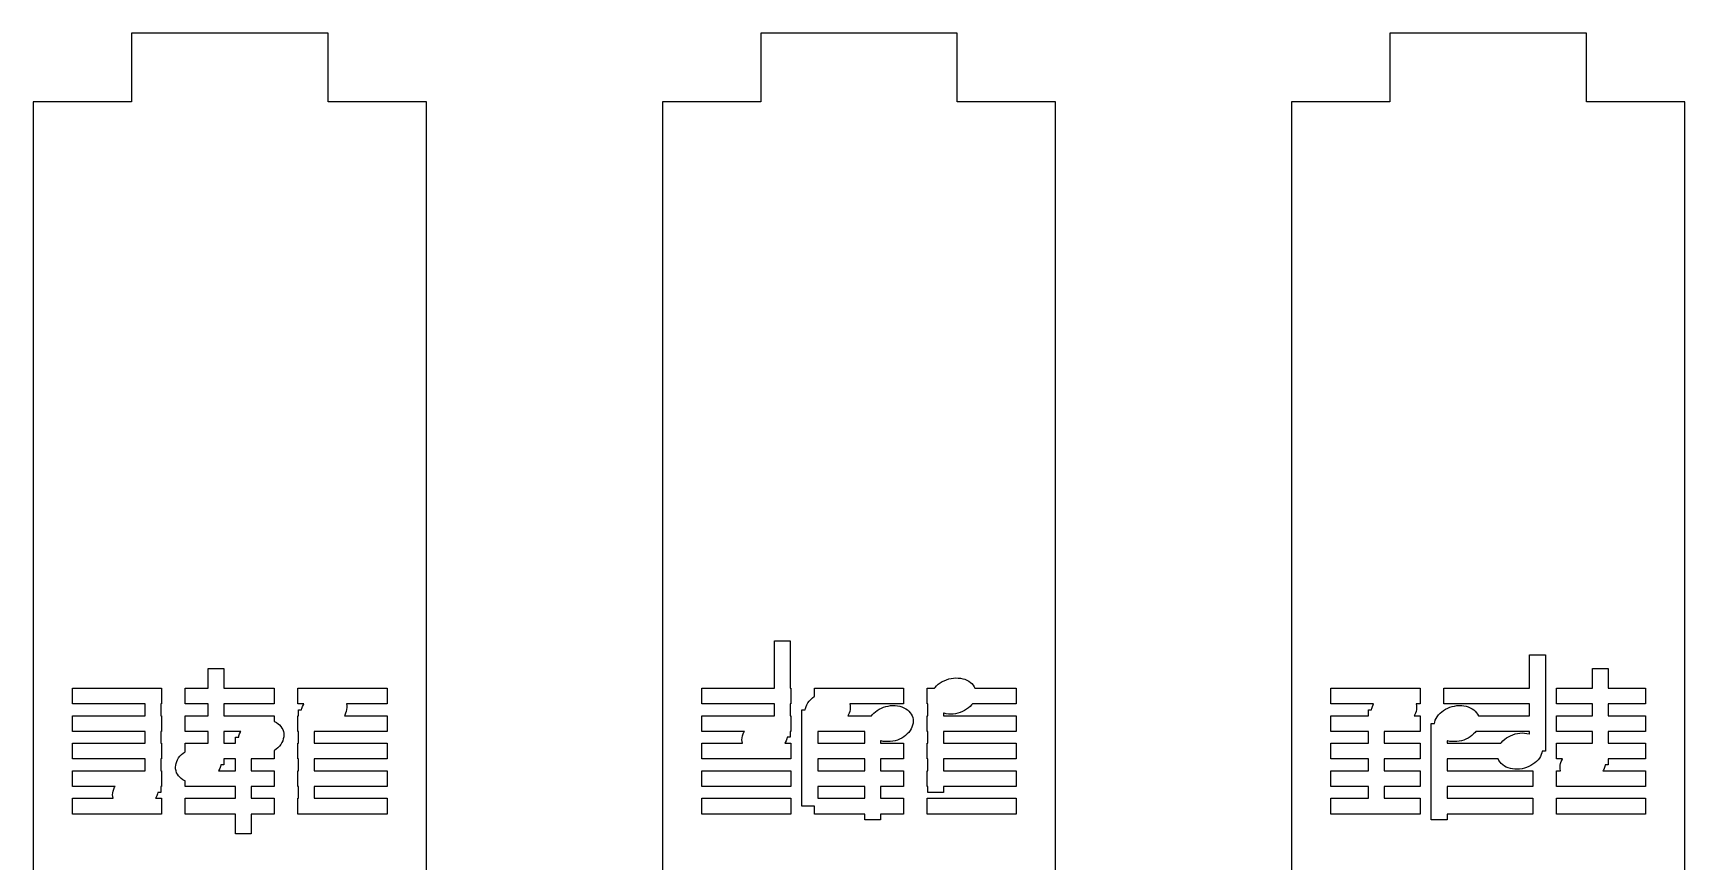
# Model space of a CAD drawing. Header units: metres. Extents: x -12 to 180, y -1275 to 154.
# Drawn here: x 96 to 180, y -1043.7 to -1001.5 of the extents above; entities that cross this region are included whole.
import ezdxf

# ---------------------------------------------------------------- set-up
doc = ezdxf.new("R2010")
doc.units = ezdxf.units.M

msp = doc.modelspace()

# ---------------------------------------------------------------- linework, layer by layer
for p, q in [((111, -1001.53), (101, -1001.53)), ((101, -1001.53), (101, -1005.03)), ((111, -1005.03), (111, -1001.53)), ((143, -1001.53), (133, -1001.53)), ((133, -1001.53), (133, -1005.03)), ((143, -1005.03), (143, -1001.53)), ((175, -1001.53), (165, -1001.53)), ((165, -1001.53), (165, -1005.03)), ((175, -1005.03), (175, -1001.53)), ((101, -1005.03), (96, -1005.03)), ((96, -1005.03), (96, -1155.03)), ((116, -1005.03), (111, -1005.03)), ((116, -1155.03), (116, -1005.03)), ((133, -1005.03), (128, -1005.03)), ((128, -1005.03), (128, -1155.03)), ((148, -1005.03), (143, -1005.03)), ((148, -1155.03), (148, -1005.03)), ((165, -1005.03), (160, -1005.03)), ((160, -1005.03), (160, -1155.03)), ((180, -1005.03), (175, -1005.03)), ((180, -1155.03), (180, -1005.03)), ((133.7, -1034.83), (133.7, -1032.43)), ((133.7, -1032.43), (134.5, -1032.43)), ((134.5, -1032.43), (134.5, -1034.83)), ((172.1, -1034.83), (172.1, -1033.13)), ((172.1, -1033.13), (172.9, -1033.13)), ((172.9, -1033.13), (172.9, -1038.03)), ((104.9, -1034.83), (104.9, -1033.83)), ((104.9, -1033.83), (105.7, -1033.83)), ((105.7, -1033.83), (105.7, -1034.83)), ((175.3, -1034.83), (175.3, -1033.83)), ((175.3, -1033.83), (176.1, -1033.83)), ((176.1, -1033.83), (176.1, -1034.83)), ((98, -1035.63), (98, -1034.83)), ((98, -1034.83), (102.533, -1034.83)), ((102.533, -1034.83), (102.533, -1035.63)), ((103.733, -1035.63), (103.733, -1034.83)), ((103.733, -1034.83), (104.9, -1034.83)), ((105.7, -1034.83), (108.267, -1034.83)), ((108.267, -1034.83), (108.267, -1035.63)), ((109.467, -1035.63), (109.467, -1034.83)), ((109.467, -1034.83), (114, -1034.83)), ((114, -1034.83), (114, -1035.63)), ((130, -1035.63), (130, -1034.83)), ((130, -1034.83), (133.7, -1034.83)), ((134.5, -1034.83), (134.533, -1034.83)), ((134.533, -1034.83), (134.533, -1035.63)), ((135.733, -1035.26), (135.733, -1034.83)), ((135.733, -1034.83), (140.267, -1034.83)), ((140.267, -1034.83), (140.267, -1035.63)), ((141.467, -1035.63), (141.467, -1034.83)), ((141.467, -1034.83), (141.837, -1034.83)), ((141.837, -1034.83), (141.871, -1034.79)), ((141.871, -1034.79), (141.947, -1034.71)), ((141.947, -1034.71), (142.033, -1034.63)), ((142.033, -1034.63), (142.128, -1034.56)), ((142.128, -1034.56), (142.229, -1034.5)), ((142.229, -1034.5), (142.337, -1034.45)), ((142.337, -1034.45), (142.45, -1034.4)), ((142.45, -1034.4), (142.567, -1034.36)), ((142.567, -1034.36), (142.686, -1034.34)), ((142.686, -1034.34), (142.807, -1034.32)), ((142.807, -1034.32), (142.928, -1034.31)), ((142.928, -1034.31), (143.047, -1034.32)), ((143.047, -1034.32), (143.163, -1034.33)), ((143.163, -1034.33), (143.276, -1034.35)), ((143.276, -1034.35), (143.383, -1034.38)), ((143.383, -1034.38), (143.484, -1034.43)), ((143.484, -1034.43), (143.577, -1034.48)), ((143.577, -1034.48), (143.662, -1034.54)), ((143.662, -1034.54), (143.738, -1034.6)), ((143.738, -1034.6), (143.803, -1034.68)), ((143.803, -1034.68), (143.857, -1034.76)), ((143.857, -1034.76), (143.896, -1034.83)), ((143.896, -1034.83), (146, -1034.83)), ((146, -1034.83), (146, -1035.63)), ((162, -1035.63), (162, -1034.83)), ((162, -1034.83), (166.533, -1034.83)), ((166.533, -1034.83), (166.533, -1035.63)), ((167.733, -1035.63), (167.733, -1034.83)), ((167.733, -1034.83), (172.1, -1034.83)), ((173.467, -1035.63), (173.467, -1034.83)), ((173.467, -1034.83), (175.3, -1034.83)), ((176.1, -1034.83), (178, -1034.83)), ((178, -1034.83), (178, -1035.63)), ((101.7, -1035.63), (98, -1035.63)), ((101.7, -1036.23), (101.7, -1035.63)), ((102.533, -1035.63), (102.5, -1035.63)), ((102.5, -1035.63), (102.5, -1036.23)), ((104.9, -1035.63), (103.733, -1035.63)), ((104.9, -1036.23), (104.9, -1035.63)), ((108.267, -1035.63), (105.7, -1035.63)), ((105.7, -1035.63), (105.7, -1036.23)), ((109.77, -1035.63), (109.467, -1035.63)), ((109.705, -1035.76), (109.749, -1035.67)), ((109.749, -1035.67), (109.77, -1035.63)), ((114, -1035.63), (111.931, -1035.63)), ((111.931, -1035.63), (111.948, -1035.72)), ((111.948, -1035.72), (111.954, -1035.82)), ((133.7, -1035.63), (130, -1035.63)), ((133.7, -1036.23), (133.7, -1035.63)), ((134.533, -1035.63), (134.5, -1035.63)), ((134.5, -1035.63), (134.5, -1036.23)), ((135.305, -1035.76), (135.349, -1035.67)), ((135.349, -1035.67), (135.404, -1035.58)), ((135.404, -1035.58), (135.471, -1035.49)), ((135.471, -1035.49), (135.547, -1035.41)), ((135.547, -1035.41), (135.633, -1035.33)), ((135.633, -1035.33), (135.728, -1035.26)), ((135.728, -1035.26), (135.733, -1035.26)), ((140.267, -1035.63), (137.531, -1035.63)), ((137.531, -1035.63), (137.548, -1035.72)), ((137.548, -1035.72), (137.554, -1035.82)), ((139.486, -1035.74), (139.607, -1035.72)), ((139.607, -1035.72), (139.728, -1035.71)), ((139.728, -1035.71), (139.847, -1035.72)), ((139.847, -1035.72), (139.963, -1035.73)), ((141.5, -1035.63), (141.467, -1035.63)), ((141.5, -1036.23), (141.5, -1035.63)), ((143.729, -1035.68), (143.653, -1035.76)), ((143.763, -1035.63), (143.729, -1035.68)), ((146, -1035.63), (143.763, -1035.63)), ((164.17, -1035.63), (162, -1035.63)), ((164.105, -1035.76), (164.149, -1035.67)), ((164.149, -1035.67), (164.17, -1035.63)), ((166.533, -1035.63), (166.331, -1035.63)), ((166.331, -1035.63), (166.348, -1035.72)), ((166.348, -1035.72), (166.354, -1035.82)), ((172.1, -1035.63), (167.733, -1035.63)), ((168.286, -1035.74), (168.407, -1035.72)), ((168.407, -1035.72), (168.528, -1035.71)), ((168.528, -1035.71), (168.647, -1035.72)), ((168.647, -1035.72), (168.763, -1035.73)), ((172.1, -1036.23), (172.1, -1035.63)), ((175.3, -1035.63), (173.467, -1035.63)), ((175.3, -1036.23), (175.3, -1035.63)), ((178, -1035.63), (176.1, -1035.63)), ((176.1, -1035.63), (176.1, -1036.23)), ((98, -1037.03), (98, -1036.23)), ((98, -1036.23), (101.7, -1036.23)), ((102.5, -1036.23), (102.533, -1036.23)), ((102.533, -1036.23), (102.533, -1037.03)), ((103.733, -1037.03), (103.733, -1036.23)), ((103.733, -1036.23), (104.9, -1036.23)), ((105.7, -1036.23), (108.267, -1036.23)), ((108.267, -1036.23), (108.267, -1036.52)), ((108.267, -1036.52), (108.284, -1036.53)), ((108.284, -1036.53), (108.377, -1036.58)), ((109.467, -1037.03), (109.467, -1036.23)), ((109.467, -1036.23), (109.5, -1036.23)), ((109.5, -1036.23), (109.5, -1035.93)), ((109.5, -1035.93), (109.657, -1035.93)), ((109.657, -1035.93), (109.673, -1035.86)), ((109.673, -1035.86), (109.705, -1035.76)), ((111.851, -1036.2), (111.83, -1036.23)), ((111.83, -1036.23), (114, -1036.23)), ((111.895, -1036.11), (111.851, -1036.2)), ((111.927, -1036.01), (111.895, -1036.11)), ((111.947, -1035.91), (111.927, -1036.01)), ((111.954, -1035.82), (111.947, -1035.91)), ((114, -1036.23), (114, -1037.03)), ((130, -1037.03), (130, -1036.23)), ((130, -1036.23), (133.7, -1036.23)), ((134.5, -1036.23), (134.533, -1036.23)), ((134.533, -1036.23), (134.533, -1037.03)), ((135.1, -1040.83), (135.1, -1035.93)), ((135.1, -1035.93), (135.257, -1035.93)), ((135.257, -1035.93), (135.273, -1035.86)), ((135.273, -1035.86), (135.305, -1035.76)), ((137.451, -1036.2), (137.43, -1036.23)), ((137.43, -1036.23), (138.637, -1036.23)), ((137.495, -1036.11), (137.451, -1036.2)), ((137.527, -1036.01), (137.495, -1036.11)), ((137.547, -1035.91), (137.527, -1036.01)), ((137.554, -1035.82), (137.547, -1035.91)), ((138.637, -1036.23), (138.671, -1036.19)), ((138.671, -1036.19), (138.747, -1036.11)), ((138.747, -1036.11), (138.833, -1036.03)), ((138.833, -1036.03), (138.928, -1035.96)), ((138.928, -1035.96), (139.029, -1035.9)), ((139.029, -1035.9), (139.137, -1035.85)), ((139.137, -1035.85), (139.25, -1035.8)), ((139.25, -1035.8), (139.367, -1035.76)), ((139.367, -1035.76), (139.486, -1035.74)), ((139.963, -1035.73), (140.076, -1035.75)), ((140.076, -1035.75), (140.183, -1035.78)), ((140.183, -1035.78), (140.284, -1035.83)), ((140.284, -1035.83), (140.377, -1035.88)), ((140.377, -1035.88), (140.462, -1035.94)), ((140.462, -1035.94), (140.538, -1036)), ((140.538, -1036), (140.603, -1036.08)), ((140.603, -1036.08), (140.657, -1036.16)), ((140.657, -1036.16), (140.7, -1036.24)), ((140.7, -1036.24), (140.73, -1036.33)), ((140.73, -1036.33), (140.748, -1036.42)), ((140.754, -1036.52), (140.747, -1036.61)), ((140.748, -1036.42), (140.754, -1036.52)), ((141.467, -1037.03), (141.467, -1036.23)), ((141.467, -1036.23), (141.5, -1036.23)), ((142.324, -1036.11), (142.3, -1036.11)), ((142.3, -1036.11), (142.3, -1036.23)), ((142.3, -1036.23), (146, -1036.23)), ((142.437, -1036.14), (142.324, -1036.11)), ((142.553, -1036.15), (142.437, -1036.14)), ((142.672, -1036.15), (142.553, -1036.15)), ((142.793, -1036.15), (142.672, -1036.15)), ((142.914, -1036.13), (142.793, -1036.15)), ((143.033, -1036.1), (142.914, -1036.13)), ((143.15, -1036.07), (143.033, -1036.1)), ((143.263, -1036.02), (143.15, -1036.07)), ((143.371, -1035.97), (143.263, -1036.02)), ((143.472, -1035.9), (143.371, -1035.97)), ((143.567, -1035.83), (143.472, -1035.9)), ((143.653, -1035.76), (143.567, -1035.83)), ((146, -1036.23), (146, -1037.03)), ((162, -1037.03), (162, -1036.23)), ((162, -1036.23), (163.9, -1036.23)), ((163.9, -1036.23), (163.9, -1035.93)), ((163.9, -1035.93), (164.057, -1035.93)), ((164.057, -1035.93), (164.073, -1035.86)), ((164.073, -1035.86), (164.105, -1035.76)), ((166.251, -1036.2), (166.23, -1036.23)), ((166.23, -1036.23), (166.533, -1036.23)), ((166.295, -1036.11), (166.251, -1036.2)), ((166.327, -1036.01), (166.295, -1036.11)), ((166.347, -1035.91), (166.327, -1036.01)), ((166.354, -1035.82), (166.347, -1035.91)), ((166.533, -1036.23), (166.533, -1037.03)), ((167.257, -1036.63), (167.273, -1036.56)), ((167.273, -1036.56), (167.305, -1036.46)), ((167.305, -1036.46), (167.349, -1036.37)), ((167.349, -1036.37), (167.404, -1036.28)), ((167.404, -1036.28), (167.471, -1036.19)), ((167.471, -1036.19), (167.547, -1036.11)), ((167.547, -1036.11), (167.633, -1036.03)), ((167.633, -1036.03), (167.728, -1035.96)), ((167.728, -1035.96), (167.829, -1035.9)), ((167.829, -1035.9), (167.937, -1035.85)), ((167.937, -1035.85), (168.05, -1035.8)), ((168.05, -1035.8), (168.167, -1035.76)), ((168.167, -1035.76), (168.286, -1035.74)), ((168.763, -1035.73), (168.876, -1035.75)), ((168.876, -1035.75), (168.983, -1035.78)), ((168.983, -1035.78), (169.084, -1035.83)), ((169.084, -1035.83), (169.177, -1035.88)), ((169.177, -1035.88), (169.262, -1035.94)), ((169.262, -1035.94), (169.338, -1036)), ((169.338, -1036), (169.403, -1036.08)), ((169.403, -1036.08), (169.457, -1036.16)), ((169.457, -1036.16), (169.496, -1036.23)), ((169.496, -1036.23), (172.1, -1036.23)), ((173.467, -1037.03), (173.467, -1036.23)), ((173.467, -1036.23), (175.3, -1036.23)), ((176.1, -1036.23), (178, -1036.23)), ((178, -1036.23), (178, -1037.03)), ((101.7, -1037.03), (98, -1037.03)), ((101.7, -1037.63), (101.7, -1037.03)), ((102.533, -1037.03), (102.5, -1037.03)), ((102.5, -1037.03), (102.5, -1037.63)), ((104.9, -1037.03), (103.733, -1037.03)), ((104.9, -1037.63), (104.9, -1037.03)), ((106.57, -1037.03), (105.7, -1037.03)), ((105.7, -1037.03), (105.7, -1037.63)), ((106.3, -1037.33), (106.457, -1037.33)), ((106.3, -1037.63), (106.3, -1037.33)), ((106.457, -1037.33), (106.473, -1037.26)), ((106.473, -1037.26), (106.505, -1037.16)), ((106.505, -1037.16), (106.549, -1037.07)), ((106.549, -1037.07), (106.57, -1037.03)), ((108.377, -1036.58), (108.462, -1036.64)), ((108.462, -1036.64), (108.538, -1036.7)), ((108.538, -1036.7), (108.603, -1036.78)), ((108.603, -1036.78), (108.657, -1036.86)), ((108.657, -1036.86), (108.7, -1036.94)), ((108.7, -1036.94), (108.73, -1037.03)), ((108.747, -1037.31), (108.727, -1037.41)), ((108.73, -1037.03), (108.748, -1037.12)), ((108.754, -1037.22), (108.747, -1037.31)), ((108.748, -1037.12), (108.754, -1037.22)), ((109.5, -1037.03), (109.467, -1037.03)), ((109.5, -1037.63), (109.5, -1037.03)), ((114, -1037.03), (110.3, -1037.03)), ((110.3, -1037.03), (110.3, -1037.63)), ((132.17, -1037.03), (130, -1037.03)), ((132.046, -1037.45), (132.053, -1037.35)), ((132.053, -1037.35), (132.073, -1037.26)), ((132.073, -1037.26), (132.105, -1037.16)), ((132.105, -1037.16), (132.149, -1037.07)), ((132.149, -1037.07), (132.17, -1037.03)), ((134.343, -1037.33), (134.327, -1037.41)), ((134.5, -1037.33), (134.343, -1037.33)), ((134.533, -1037.03), (134.5, -1037.03)), ((134.5, -1037.03), (134.5, -1037.33)), ((138.3, -1037.03), (135.9, -1037.03)), ((135.9, -1037.03), (135.9, -1037.63)), ((138.3, -1037.63), (138.3, -1037.03)), ((140.171, -1037.37), (140.063, -1037.42)), ((140.272, -1037.3), (140.171, -1037.37)), ((140.367, -1037.23), (140.272, -1037.3)), ((140.453, -1037.16), (140.367, -1037.23)), ((140.529, -1037.08), (140.453, -1037.16)), ((140.596, -1036.99), (140.529, -1037.08)), ((140.651, -1036.9), (140.596, -1036.99)), ((140.695, -1036.81), (140.651, -1036.9)), ((140.727, -1036.71), (140.695, -1036.81)), ((140.747, -1036.61), (140.727, -1036.71)), ((141.5, -1037.03), (141.467, -1037.03)), ((141.5, -1037.63), (141.5, -1037.03)), ((146, -1037.03), (142.3, -1037.03)), ((142.3, -1037.03), (142.3, -1037.63)), ((163.9, -1037.03), (162, -1037.03)), ((163.9, -1037.63), (163.9, -1037.03)), ((166.533, -1037.03), (164.7, -1037.03)), ((164.7, -1037.03), (164.7, -1037.63)), ((167.1, -1041.53), (167.1, -1036.63)), ((167.1, -1036.63), (167.257, -1036.63)), ((168.971, -1037.37), (168.863, -1037.42)), ((169.072, -1037.3), (168.971, -1037.37)), ((169.167, -1037.23), (169.072, -1037.3)), ((169.253, -1037.16), (169.167, -1037.23)), ((169.329, -1037.08), (169.253, -1037.16)), ((169.363, -1037.03), (169.329, -1037.08)), ((172.1, -1037.03), (169.363, -1037.03)), ((170.833, -1037.43), (170.928, -1037.36)), ((170.928, -1037.36), (171.029, -1037.3)), ((171.029, -1037.3), (171.137, -1037.25)), ((171.137, -1037.25), (171.25, -1037.2)), ((171.25, -1037.2), (171.367, -1037.16)), ((171.367, -1037.16), (171.486, -1037.14)), ((171.486, -1037.14), (171.607, -1037.12)), ((171.607, -1037.12), (171.728, -1037.11)), ((171.728, -1037.11), (171.847, -1037.12)), ((171.847, -1037.12), (171.963, -1037.13)), ((171.963, -1037.13), (172.076, -1037.15)), ((172.076, -1037.15), (172.1, -1037.16)), ((172.1, -1037.16), (172.1, -1037.03)), ((175.3, -1037.03), (173.467, -1037.03)), ((175.3, -1037.63), (175.3, -1037.03)), ((178, -1037.03), (176.1, -1037.03)), ((176.1, -1037.03), (176.1, -1037.63)), ((98, -1038.43), (98, -1037.63)), ((98, -1037.63), (101.7, -1037.63)), ((102.5, -1037.63), (102.533, -1037.63)), ((102.533, -1037.63), (102.533, -1038.43)), ((103.471, -1038.29), (103.547, -1038.21)), ((103.547, -1038.21), (103.633, -1038.13)), ((103.633, -1038.13), (103.728, -1038.06)), ((103.728, -1038.06), (103.733, -1038.06)), ((103.733, -1038.06), (103.733, -1037.63)), ((103.733, -1037.63), (104.9, -1037.63)), ((105.7, -1037.63), (106.3, -1037.63)), ((108.272, -1038), (108.267, -1038.01)), ((108.267, -1038.01), (108.267, -1038.43)), ((108.367, -1037.93), (108.272, -1038)), ((108.453, -1037.86), (108.367, -1037.93)), ((108.529, -1037.78), (108.453, -1037.86)), ((108.596, -1037.69), (108.529, -1037.78)), ((108.651, -1037.6), (108.596, -1037.69)), ((108.695, -1037.51), (108.651, -1037.6)), ((108.727, -1037.41), (108.695, -1037.51)), ((109.467, -1038.43), (109.467, -1037.63)), ((109.467, -1037.63), (109.5, -1037.63)), ((110.3, -1037.63), (114, -1037.63)), ((114, -1037.63), (114, -1038.43)), ((130, -1038.43), (130, -1037.63)), ((130, -1037.63), (132.069, -1037.63)), ((132.052, -1037.54), (132.046, -1037.45)), ((132.069, -1037.63), (132.052, -1037.54)), ((134.251, -1037.6), (134.23, -1037.63)), ((134.23, -1037.63), (134.533, -1037.63)), ((134.295, -1037.51), (134.251, -1037.6)), ((134.327, -1037.41), (134.295, -1037.51)), ((134.533, -1037.63), (134.533, -1038.43)), ((135.9, -1037.63), (138.3, -1037.63)), ((139.124, -1037.51), (139.1, -1037.51)), ((139.1, -1037.51), (139.1, -1037.63)), ((139.1, -1037.63), (140.267, -1037.63)), ((139.237, -1037.54), (139.124, -1037.51)), ((139.353, -1037.55), (139.237, -1037.54)), ((139.472, -1037.55), (139.353, -1037.55)), ((139.593, -1037.55), (139.472, -1037.55)), ((139.714, -1037.53), (139.593, -1037.55)), ((139.833, -1037.5), (139.714, -1037.53)), ((139.95, -1037.47), (139.833, -1037.5)), ((140.063, -1037.42), (139.95, -1037.47)), ((140.267, -1037.63), (140.267, -1038.43)), ((141.467, -1038.43), (141.467, -1037.63)), ((141.467, -1037.63), (141.5, -1037.63)), ((142.3, -1037.63), (146, -1037.63)), ((146, -1037.63), (146, -1038.43)), ((162, -1038.43), (162, -1037.63)), ((162, -1037.63), (163.9, -1037.63)), ((164.7, -1037.63), (166.533, -1037.63)), ((166.533, -1037.63), (166.533, -1038.43)), ((167.924, -1037.51), (167.9, -1037.51)), ((167.9, -1037.51), (167.9, -1037.63)), ((167.9, -1037.63), (170.637, -1037.63)), ((168.037, -1037.54), (167.924, -1037.51)), ((168.153, -1037.55), (168.037, -1037.54)), ((168.272, -1037.55), (168.153, -1037.55)), ((168.393, -1037.55), (168.272, -1037.55)), ((168.514, -1037.53), (168.393, -1037.55)), ((168.633, -1037.5), (168.514, -1037.53)), ((168.75, -1037.47), (168.633, -1037.5)), ((168.863, -1037.42), (168.75, -1037.47)), ((170.637, -1037.63), (170.671, -1037.59)), ((170.671, -1037.59), (170.747, -1037.51)), ((170.747, -1037.51), (170.833, -1037.43)), ((172.695, -1038.21), (172.651, -1038.3)), ((172.727, -1038.11), (172.695, -1038.21)), ((172.743, -1038.03), (172.727, -1038.11)), ((172.9, -1038.03), (172.743, -1038.03)), ((173.467, -1038.43), (173.467, -1037.63)), ((173.467, -1037.63), (175.3, -1037.63)), ((176.1, -1037.63), (178, -1037.63)), ((178, -1037.63), (178, -1038.43)), ((101.7, -1038.43), (98, -1038.43)), ((98, -1039.83), (98, -1039.03)), ((98, -1039.03), (101.7, -1039.03)), ((101.7, -1039.03), (101.7, -1038.43)), ((102.533, -1038.43), (102.5, -1038.43)), ((102.5, -1038.43), (102.5, -1039.03)), ((102.5, -1039.03), (102.533, -1039.03)), ((102.533, -1039.03), (102.533, -1039.83)), ((103.246, -1038.85), (103.253, -1038.75)), ((103.252, -1038.94), (103.246, -1038.85)), ((103.27, -1039.04), (103.252, -1038.94)), ((103.253, -1038.75), (103.273, -1038.66)), ((103.3, -1039.13), (103.27, -1039.04)), ((103.273, -1038.66), (103.305, -1038.56)), ((103.305, -1038.56), (103.349, -1038.47)), ((103.349, -1038.47), (103.404, -1038.38)), ((103.404, -1038.38), (103.471, -1038.29)), ((105.451, -1039), (105.43, -1039.03)), ((105.43, -1039.03), (106.3, -1039.03)), ((105.495, -1038.91), (105.451, -1039)), ((105.527, -1038.81), (105.495, -1038.91)), ((105.543, -1038.73), (105.527, -1038.81)), ((105.7, -1038.73), (105.543, -1038.73)), ((106.3, -1038.43), (105.7, -1038.43)), ((105.7, -1038.43), (105.7, -1038.73)), ((106.3, -1039.03), (106.3, -1038.43)), ((108.267, -1038.43), (107.1, -1038.43)), ((107.1, -1038.43), (107.1, -1039.03)), ((107.1, -1039.03), (108.267, -1039.03)), ((108.267, -1039.03), (108.267, -1039.83)), ((109.5, -1038.43), (109.467, -1038.43)), ((109.467, -1039.83), (109.467, -1039.03)), ((109.467, -1039.03), (109.5, -1039.03)), ((109.5, -1039.03), (109.5, -1038.43)), ((114, -1038.43), (110.3, -1038.43)), ((110.3, -1038.43), (110.3, -1039.03)), ((110.3, -1039.03), (114, -1039.03)), ((114, -1039.03), (114, -1039.83)), ((134.533, -1038.43), (130, -1038.43)), ((130, -1039.83), (130, -1039.03)), ((130, -1039.03), (134.533, -1039.03)), ((134.533, -1039.03), (134.533, -1039.83)), ((138.3, -1038.43), (135.9, -1038.43)), ((135.9, -1038.43), (135.9, -1039.03)), ((135.9, -1039.03), (138.3, -1039.03)), ((138.3, -1039.03), (138.3, -1038.43)), ((140.267, -1038.43), (139.1, -1038.43)), ((139.1, -1038.43), (139.1, -1039.03)), ((139.1, -1039.03), (140.267, -1039.03)), ((140.267, -1039.03), (140.267, -1039.83)), ((141.5, -1038.43), (141.467, -1038.43)), ((141.467, -1039.83), (141.467, -1039.03)), ((141.467, -1039.03), (141.5, -1039.03)), ((141.5, -1039.03), (141.5, -1038.43)), ((146, -1038.43), (142.3, -1038.43)), ((142.3, -1038.43), (142.3, -1039.03)), ((142.3, -1039.03), (146, -1039.03)), ((146, -1039.03), (146, -1039.83)), ((163.9, -1038.43), (162, -1038.43)), ((162, -1039.83), (162, -1039.03)), ((162, -1039.03), (163.9, -1039.03)), ((163.9, -1039.03), (163.9, -1038.43)), ((166.533, -1038.43), (164.7, -1038.43)), ((164.7, -1038.43), (164.7, -1039.03)), ((164.7, -1039.03), (166.533, -1039.03)), ((166.533, -1039.03), (166.533, -1039.83)), ((170.504, -1038.43), (167.9, -1038.43)), ((167.9, -1038.43), (167.9, -1039.03)), ((167.9, -1039.03), (172.267, -1039.03)), ((170.543, -1038.51), (170.504, -1038.43)), ((170.597, -1038.59), (170.543, -1038.51)), ((170.662, -1038.66), (170.597, -1038.59)), ((170.738, -1038.73), (170.662, -1038.66)), ((170.823, -1038.79), (170.738, -1038.73)), ((170.916, -1038.84), (170.823, -1038.79)), ((171.017, -1038.88), (170.916, -1038.84)), ((171.124, -1038.91), (171.017, -1038.88)), ((171.237, -1038.94), (171.124, -1038.91)), ((171.353, -1038.95), (171.237, -1038.94)), ((171.472, -1038.95), (171.353, -1038.95)), ((171.593, -1038.95), (171.472, -1038.95)), ((171.714, -1038.93), (171.593, -1038.95)), ((171.833, -1038.9), (171.714, -1038.93)), ((171.95, -1038.87), (171.833, -1038.9)), ((172.063, -1038.82), (171.95, -1038.87)), ((172.171, -1038.77), (172.063, -1038.82)), ((172.272, -1038.7), (172.171, -1038.77)), ((172.267, -1039.03), (172.267, -1039.83)), ((172.367, -1038.63), (172.272, -1038.7)), ((172.453, -1038.56), (172.367, -1038.63)), ((172.529, -1038.48), (172.453, -1038.56)), ((172.596, -1038.39), (172.529, -1038.48)), ((172.651, -1038.3), (172.596, -1038.39)), ((173.77, -1038.43), (173.467, -1038.43)), ((173.467, -1039.83), (173.467, -1039.03)), ((173.467, -1039.03), (173.669, -1039.03)), ((173.646, -1038.85), (173.653, -1038.75)), ((173.652, -1038.94), (173.646, -1038.85)), ((173.669, -1039.03), (173.652, -1038.94)), ((173.653, -1038.75), (173.673, -1038.66)), ((173.673, -1038.66), (173.705, -1038.56)), ((173.705, -1038.56), (173.749, -1038.47)), ((173.749, -1038.47), (173.77, -1038.43)), ((175.851, -1039), (175.83, -1039.03)), ((175.83, -1039.03), (178, -1039.03)), ((175.895, -1038.91), (175.851, -1039)), ((175.927, -1038.81), (175.895, -1038.91)), ((175.943, -1038.73), (175.927, -1038.81)), ((176.1, -1038.73), (175.943, -1038.73)), ((178, -1038.43), (176.1, -1038.43)), ((176.1, -1038.43), (176.1, -1038.73)), ((178, -1039.03), (178, -1039.83)), ((100.17, -1039.83), (98, -1039.83)), ((100.105, -1039.96), (100.149, -1039.87)), ((100.149, -1039.87), (100.17, -1039.83)), ((102.533, -1039.83), (102.5, -1039.83)), ((102.5, -1039.83), (102.5, -1040.13)), ((103.343, -1039.21), (103.3, -1039.13)), ((103.397, -1039.29), (103.343, -1039.21)), ((103.462, -1039.36), (103.397, -1039.29)), ((103.538, -1039.43), (103.462, -1039.36)), ((103.623, -1039.49), (103.538, -1039.43)), ((103.716, -1039.54), (103.623, -1039.49)), ((103.733, -1039.55), (103.716, -1039.54)), ((103.733, -1039.83), (103.733, -1039.55)), ((106.3, -1039.83), (103.733, -1039.83)), ((106.3, -1040.43), (106.3, -1039.83)), ((108.267, -1039.83), (107.1, -1039.83)), ((107.1, -1039.83), (107.1, -1040.43)), ((109.5, -1039.83), (109.467, -1039.83)), ((109.5, -1040.43), (109.5, -1039.83)), ((114, -1039.83), (110.3, -1039.83)), ((110.3, -1039.83), (110.3, -1040.43)), ((134.533, -1039.83), (130, -1039.83)), ((138.3, -1039.83), (135.9, -1039.83)), ((135.9, -1039.83), (135.9, -1040.43)), ((138.3, -1040.43), (138.3, -1039.83)), ((140.267, -1039.83), (139.1, -1039.83)), ((139.1, -1039.83), (139.1, -1040.43)), ((141.5, -1039.83), (141.467, -1039.83)), ((141.5, -1040.13), (141.5, -1039.83)), ((146, -1039.83), (142.3, -1039.83)), ((142.3, -1039.83), (142.3, -1040.13)), ((163.9, -1039.83), (162, -1039.83)), ((163.9, -1040.43), (163.9, -1039.83)), ((166.533, -1039.83), (164.7, -1039.83)), ((164.7, -1039.83), (164.7, -1040.43)), ((172.267, -1039.83), (167.9, -1039.83)), ((167.9, -1039.83), (167.9, -1040.43)), ((178, -1039.83), (173.467, -1039.83)), ((98, -1041.23), (98, -1040.43)), ((98, -1040.43), (100.069, -1040.43)), ((100.046, -1040.25), (100.053, -1040.15)), ((100.052, -1040.34), (100.046, -1040.25)), ((100.069, -1040.43), (100.052, -1040.34)), ((100.053, -1040.15), (100.073, -1040.06)), ((100.073, -1040.06), (100.105, -1039.96)), ((102.251, -1040.4), (102.23, -1040.43)), ((102.23, -1040.43), (102.533, -1040.43)), ((102.295, -1040.31), (102.251, -1040.4)), ((102.327, -1040.21), (102.295, -1040.31)), ((102.343, -1040.13), (102.327, -1040.21)), ((102.5, -1040.13), (102.343, -1040.13)), ((102.533, -1040.43), (102.533, -1041.23)), ((103.733, -1041.23), (103.733, -1040.43)), ((103.733, -1040.43), (106.3, -1040.43)), ((107.1, -1040.43), (108.267, -1040.43)), ((108.267, -1040.43), (108.267, -1041.23)), ((109.467, -1041.23), (109.467, -1040.43)), ((109.467, -1040.43), (109.5, -1040.43)), ((110.3, -1040.43), (114, -1040.43)), ((114, -1040.43), (114, -1041.23)), ((130, -1041.23), (130, -1040.43)), ((130, -1040.43), (134.533, -1040.43)), ((134.533, -1040.43), (134.533, -1041.23)), ((135.9, -1040.43), (138.3, -1040.43)), ((139.1, -1040.43), (140.267, -1040.43)), ((140.267, -1040.43), (140.267, -1041.23)), ((141.467, -1041.23), (141.467, -1040.43)), ((141.467, -1040.43), (146, -1040.43)), ((142.3, -1040.13), (141.5, -1040.13)), ((146, -1040.43), (146, -1041.23)), ((162, -1041.23), (162, -1040.43)), ((162, -1040.43), (163.9, -1040.43)), ((164.7, -1040.43), (166.533, -1040.43)), ((166.533, -1040.43), (166.533, -1041.23)), ((167.9, -1040.43), (172.267, -1040.43)), ((172.267, -1040.43), (172.267, -1041.23)), ((173.467, -1041.23), (173.467, -1040.43)), ((173.467, -1040.43), (178, -1040.43)), ((178, -1040.43), (178, -1041.23)), ((102.533, -1041.23), (98, -1041.23)), ((106.3, -1041.23), (103.733, -1041.23)), ((106.3, -1042.23), (106.3, -1041.23)), ((108.267, -1041.23), (107.1, -1041.23)), ((107.1, -1041.23), (107.1, -1042.23)), ((114, -1041.23), (109.467, -1041.23)), ((134.533, -1041.23), (130, -1041.23)), ((135.733, -1040.83), (135.1, -1040.83)), ((135.733, -1041.23), (135.733, -1040.83)), ((138.3, -1041.23), (135.733, -1041.23)), ((138.3, -1041.53), (138.3, -1041.23)), ((139.1, -1041.53), (138.3, -1041.53)), ((140.267, -1041.23), (139.1, -1041.23)), ((139.1, -1041.23), (139.1, -1041.53)), ((146, -1041.23), (141.467, -1041.23)), ((166.533, -1041.23), (162, -1041.23)), ((167.9, -1041.53), (167.1, -1041.53)), ((172.267, -1041.23), (167.9, -1041.23)), ((167.9, -1041.23), (167.9, -1041.53)), ((178, -1041.23), (173.467, -1041.23)), ((107.1, -1042.23), (106.3, -1042.23))]:
    msp.add_line(p, q)

doc.saveas('drawing.dxf')
